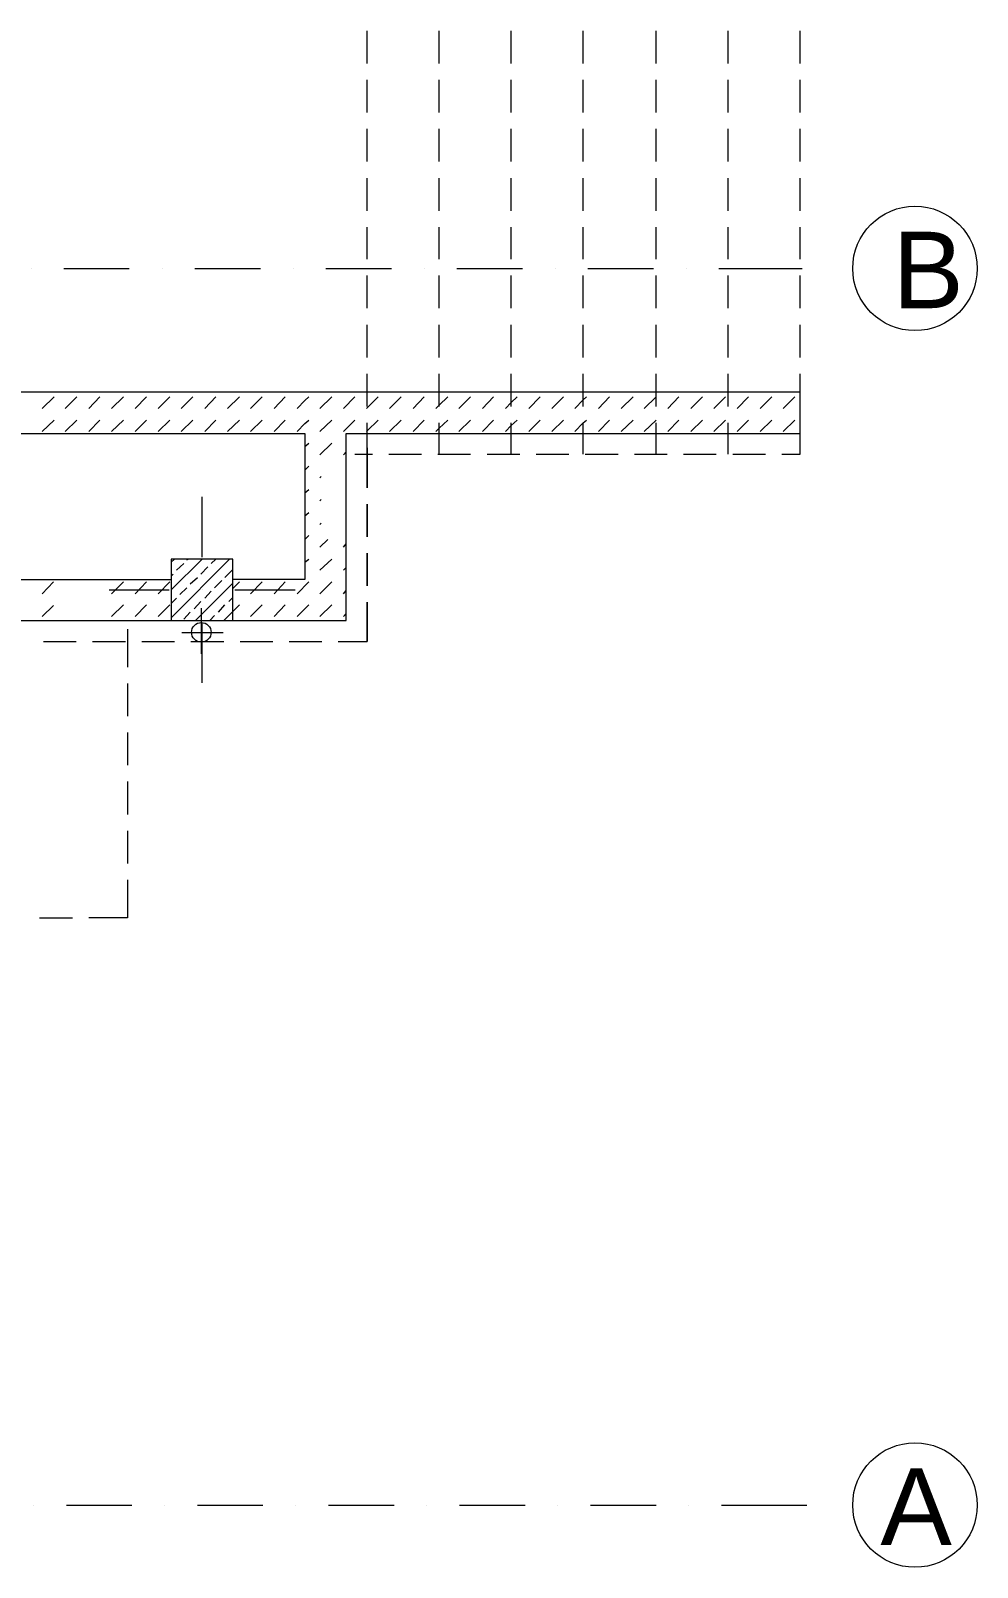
# Model space of a CAD drawing. Header units: millimetres. Extents: x 440 to 72591, y -28954 to 25941.
# Drawn here: x 27721 to 32309, y 6906 to 14358 of the extents above; entities that cross this region are included whole.
import ezdxf

# ---------------------------------------------------------------- set-up
doc = ezdxf.new("R2010")
doc.units = ezdxf.units.MM
doc.layers.add('podkład', color=7, linetype='Continuous')
doc.styles.get("Standard").update_dxf_attribs({"font": 'arial.ttf'})

msp = doc.modelspace()

# ---------------------------------------------------------------- linework, layer by layer
at = {"layer": 'podkład', "color": 4, "lineweight": 5, "transparency": 33554572}
for points in [[(29351.6, 14199.6), (29351.6, 14358.3)], [(29700.9, 14199.6), (29700.9, 14358.3)], [(30050.1, 14199.6), (30050.1, 14358.3)], [(30399.4, 14199.6), (30399.4, 14358.3)], [(30751.8, 14199.6), (30751.8, 14358.3)], [(31101.1, 14199.6), (31101.1, 14358.3)], [(31450.4, 14199.6), (31450.4, 14358.3)], [(29351.6, 13961.4), (29351.6, 14120.2)], [(29700.9, 13961.4), (29700.9, 14120.2)], [(30050.1, 13961.4), (30050.1, 14120.2)], [(30399.4, 13961.4), (30399.4, 14120.2)], [(30751.8, 13961.4), (30751.8, 14120.2)], [(31101.1, 13961.4), (31101.1, 14120.2)], [(31450.4, 13961.4), (31450.4, 14120.2)], [(29351.6, 13723.3), (29351.6, 13882.1)], [(29700.9, 13723.3), (29700.9, 13882.1)], [(30050.1, 13723.3), (30050.1, 13882.1)], [(30399.4, 13723.3), (30399.4, 13882.1)], [(30751.8, 13723.3), (30751.8, 13882.1)], [(31101.1, 13723.3), (31101.1, 13882.1)], [(31450.4, 13723.3), (31450.4, 13882.1)], [(29351.6, 13485.2), (29351.6, 13643.9)], [(29700.9, 13485.2), (29700.9, 13643.9)], [(30050.1, 13485.2), (30050.1, 13643.9)], [(30399.4, 13485.2), (30399.4, 13643.9)], [(30751.8, 13485.2), (30751.8, 13643.9)], [(31101.1, 13485.2), (31101.1, 13643.9)], [(31450.4, 13485.2), (31450.4, 13643.9)], [(29351.6, 13250.2), (29351.6, 13405.8)], [(29700.9, 13250.2), (29700.9, 13405.8)], [(30050.1, 13250.2), (30050.1, 13405.8)], [(30399.4, 13250.2), (30399.4, 13405.8)], [(30751.8, 13250.2), (30751.8, 13405.8)], [(31101.1, 13250.2), (31101.1, 13405.8)], [(31450.4, 13250.2), (31450.4, 13405.8)], [(29351.6, 13012.1), (29351.6, 13170.8)], [(29700.9, 13012.1), (29700.9, 13170.8)], [(30050.1, 13012.1), (30050.1, 13170.8)], [(30399.4, 13012.1), (30399.4, 13170.8)], [(30751.8, 13012.1), (30751.8, 13170.8)], [(31101.1, 13012.1), (31101.1, 13170.8)], [(31450.4, 13012.1), (31450.4, 13170.8)], [(29351.6, 12774), (29351.6, 12932.7)], [(29700.9, 12774), (29700.9, 12932.7)], [(30050.1, 12774), (30050.1, 12932.7)], [(30399.4, 12774), (30399.4, 12932.7)], [(30751.8, 12774), (30751.8, 12932.7)], [(31101.1, 12774), (31101.1, 12932.7)], [(31450.4, 12774), (31450.4, 12932.7)], [(29351.6, 12535.8), (29351.6, 12694.6)], [(29700.9, 12535.8), (29700.9, 12694.6)], [(30050.1, 12535.8), (30050.1, 12694.6)], [(30399.4, 12535.8), (30399.4, 12694.6)], [(30751.8, 12535.8), (30751.8, 12694.6)], [(31101.1, 12535.8), (31101.1, 12694.6)], [(31450.4, 12535.8), (31450.4, 12694.6)], [(29351.6, 12304), (29351.6, 12456.4)], [(29700.9, 12304), (29700.9, 12456.4)], [(30050.1, 12304), (30050.1, 12456.4)], [(30399.4, 12304), (30399.4, 12456.4)], [(30751.8, 12304), (30751.8, 12456.4)], [(31101.1, 12304), (31101.1, 12456.4)], [(31361.4, 12304), (31450.4, 12304), (31450.4, 12456.4)], [(29291.3, 12304), (29377, 12304)], [(29456.4, 12304), (29615.1, 12304)], [(29694.5, 12304), (29853.3, 12304)], [(29932.7, 12304), (30091.4, 12304)], [(30170.8, 12304), (30329.5, 12304)], [(30408.9, 12304), (30567.7, 12304)], [(30647.1, 12304), (30805.8, 12304)], [(30885.2, 12304), (31043.9, 12304)], [(31123.3, 12304), (31282.1, 12304)], [(29211.9, 11396), (29351.6, 11396), (29351.6, 11586.5), (29351.6, 11396)], [(28189.5, 11456.3), (28189.5, 11272.1)], [(27783.1, 11396), (27941.9, 11396)], [(28021.2, 11396), (28180, 11396)], [(28259.4, 11396), (28418.1, 11396)], [(28497.5, 11396), (28656.3, 11396)], [(28735.6, 11396), (28894.4, 11396)], [(28973.8, 11396), (29132.5, 11396)], [(28189.5, 11192.8), (28189.5, 11034)], [(28189.5, 10954.6), (28189.5, 10795.9)], [(28189.5, 10716.5), (28189.5, 10557.7)], [(28189.5, 10478.4), (28189.5, 10319.6)], [(28189.5, 10240.2), (28189.5, 10056.1), (28002.2, 10056.1)], [(27764.1, 10056.1), (27922.8, 10056.1)]]:
    msp.add_lwpolyline(points, dxfattribs=at)
at = {"layer": 'podkład', "color": 6, "lineweight": 5, "transparency": 33554572}
for points in [[(27722.8, 13205.8), (27722.8, 13205.8)], [(27881.5, 13205.8), (28199, 13205.8)], [(28357.8, 13205.8), (28357.8, 13205.8)], [(28516.6, 13205.8), (28834.1, 13205.8)], [(28992.8, 13205.8), (28992.8, 13205.8)], [(29151.6, 13205.8), (29469.1, 13205.8)], [(29627.8, 13205.8), (29627.8, 13205.8)], [(29786.6, 13205.8), (30104.1, 13205.8)], [(30262.9, 13205.8), (30262.9, 13205.8)], [(30421.6, 13205.8), (30739.1, 13205.8)], [(30897.9, 13205.8), (30897.9, 13205.8)], [(31056.6, 13205.8), (31459.9, 13205.8)], [(28551.5, 11805.6), (28551.5, 12097.7)], [(28100.6, 11646.8), (28392.7, 11646.8)], [(28551.5, 11646.8), (28551.5, 11646.8)], [(28551.5, 11646.8), (28551.5, 11646.8)], [(28710.2, 11646.8), (29002.3, 11646.8)], [(28551.5, 11195.9), (28551.5, 11488)], [(27735.5, 7208), (27735.5, 7208)], [(27894.2, 7208), (28211.7, 7208)], [(28370.5, 7208), (28370.5, 7208)], [(28529.3, 7208), (28846.8, 7208)], [(29005.5, 7208), (29005.5, 7208)], [(29164.3, 7208), (29481.8, 7208)], [(29640.5, 7208), (29640.5, 7208)], [(29799.3, 7208), (30116.8, 7208)], [(30275.6, 7208), (30275.6, 7208)], [(30434.3, 7208), (30751.8, 7208)], [(30910.6, 7208), (30910.6, 7208)], [(31069.3, 7208), (31482.1, 7208)]]:
    msp.add_lwpolyline(points, dxfattribs=at)
at = {"layer": 'podkład', "color": 1, "lineweight": 5, "transparency": 33554572}
for points in [[(26779.8, 11497.6), (29250, 11497.6), (29250, 12405.6), (31450.4, 12405.6), (31450.4, 12605.7), (26779.8, 12605.7)], [(26779.8, 12405.6), (29050, 12405.6), (29050, 11697.6), (28700.7, 11697.6)], [(26779.8, 11697.6), (28402.3, 11697.6)]]:
    msp.add_lwpolyline(points, dxfattribs=at)
at = {"layer": 'podkład', "color": 8, "lineweight": 5, "true_color": 0x808080, "transparency": 33554572}
for points in [[(27776.8, 12526.3), (27833.9, 12583.5)], [(27887.9, 12526.3), (27945, 12583.5)], [(28002.2, 12526.3), (28056.2, 12583.5)], [(28113.3, 12526.3), (28170.5, 12583.5)], [(28227.6, 12526.3), (28281.6, 12583.5)], [(28338.8, 12526.3), (28395.9, 12583.5)], [(28449.9, 12526.3), (28507, 12583.5)], [(28564.2, 12526.3), (28618.2, 12583.5)], [(28675.3, 12526.3), (28732.5, 12583.5)], [(28786.4, 12526.3), (28843.6, 12583.5)], [(28900.7, 12526.3), (28954.7, 12583.5)], [(29011.9, 12526.3), (29050, 12564.4), (29069, 12583.5)], [(29123, 12526.3), (29180.2, 12583.5)], [(29237.3, 12526.3), (29291.3, 12583.5)], [(29348.4, 12526.3), (29351.6, 12529.5), (29405.6, 12583.5)], [(29459.6, 12526.3), (29516.7, 12583.5)], [(29573.9, 12526.3), (29627.8, 12583.5)], [(29685, 12526.3), (29700.9, 12542.2), (29742.1, 12583.5)], [(29796.1, 12526.3), (29853.3, 12583.5)], [(29910.4, 12526.3), (29964.4, 12583.5)], [(30021.6, 12526.3), (30050.1, 12554.9), (30078.7, 12583.5)], [(30135.9, 12526.3), (30189.8, 12583.5)], [(30247, 12526.3), (30304.1, 12583.5)], [(30358.1, 12526.3), (30399.4, 12567.6), (30415.3, 12583.5)], [(30472.4, 12526.3), (30526.4, 12583.5)], [(30583.5, 12526.3), (30640.7, 12583.5)], [(30694.7, 12526.3), (30751.8, 12583.5)], [(30809, 12526.3), (30863, 12583.5)], [(30920.1, 12526.3), (30977.3, 12583.5)], [(31031.2, 12526.3), (31088.4, 12583.5)], [(31145.5, 12526.3), (31199.5, 12583.5)], [(31256.7, 12526.3), (31313.8, 12583.5)], [(31367.8, 12526.3), (31425, 12583.5)], [(27776.8, 12415.2), (27833.9, 12469.1)], [(27887.9, 12415.2), (27945, 12469.1)], [(28002.2, 12415.2), (28056.2, 12469.1)], [(28113.3, 12415.2), (28170.5, 12469.1)], [(28227.6, 12415.2), (28281.6, 12469.1)], [(28338.8, 12415.2), (28395.9, 12469.1)], [(28449.9, 12415.2), (28507, 12469.1)], [(28564.2, 12415.2), (28618.2, 12469.1)], [(28675.3, 12415.2), (28732.5, 12469.1)], [(28786.4, 12415.2), (28843.6, 12469.1)], [(28900.7, 12415.2), (28954.7, 12469.1)], [(29011.9, 12415.2), (29050, 12453.3), (29069, 12469.1)], [(29123, 12415.2), (29180.2, 12469.1)], [(29237.3, 12415.2), (29291.3, 12469.1)], [(29348.4, 12415.2), (29351.6, 12418.3), (29405.6, 12469.1)], [(29459.6, 12415.2), (29516.7, 12469.1)], [(29573.9, 12415.2), (29627.8, 12469.1)], [(29685, 12415.2), (29700.9, 12431), (29742.1, 12469.1)], [(29796.1, 12415.2), (29853.3, 12469.1)], [(29910.4, 12415.2), (29964.4, 12469.1)], [(30021.6, 12415.2), (30050.1, 12443.7), (30078.7, 12469.1)], [(30135.9, 12415.2), (30189.8, 12469.1)], [(30247, 12415.2), (30304.1, 12469.1)], [(30358.1, 12415.2), (30399.4, 12456.4), (30415.3, 12469.1)], [(30472.4, 12415.2), (30526.4, 12469.1)], [(30583.5, 12415.2), (30640.7, 12469.1)], [(30694.7, 12415.2), (30751.8, 12469.1)], [(30809, 12415.2), (30863, 12469.1)], [(30920.1, 12415.2), (30977.3, 12469.1)], [(31031.2, 12415.2), (31088.4, 12469.1)], [(31145.5, 12415.2), (31199.5, 12469.1)], [(31256.7, 12415.2), (31313.8, 12469.1)], [(31367.8, 12415.2), (31425, 12469.1)], [(29050, 12342.1), (29069, 12358)], [(29123, 12300.9), (29180.2, 12358)], [(29237.3, 12300.9), (29250, 12316.7)], [(29050, 12227.8), (29069, 12246.9)], [(29123, 12189.7), (29129.4, 12196.1)], [(29050, 12116.7), (29069, 12132.6)], [(29123, 12078.6), (29129.4, 12085)], [(29050, 12005.6), (29069, 12021.5)], [(29123, 11964.3), (29129.4, 11970.7)], [(29050, 11891.3), (29069, 11910.3)], [(29123, 11853.2), (29161.1, 11891.3)], [(29237.3, 11853.2), (29250, 11869.1)], [(28402.3, 11780.2), (28418.1, 11796)], [(28402.3, 11646.8), (28551.5, 11796)], [(28402.3, 11510.3), (28684.8, 11796)], [(28478.5, 11792.9), (28484.8, 11796)], [(28595.9, 11773.8), (28618.2, 11796)], [(29050, 11780.2), (29069, 11796)], [(29123, 11742.1), (29180.2, 11796)], [(28402.3, 11713.5), (28411.8, 11723)], [(28427.7, 11742.1), (28462.6, 11773.8)], [(28494.3, 11675.4), (28529.3, 11707.1)], [(28545.1, 11723), (28580.1, 11757.9)], [(28662.6, 11707.1), (28697.5, 11742.1)], [(29237.3, 11742.1), (29250, 11754.8)], [(27776.8, 11627.7), (27830.7, 11684.9)], [(28113.3, 11627.7), (28170.5, 11684.9)], [(28227.6, 11627.7), (28281.6, 11684.9)], [(28338.8, 11627.7), (28395.9, 11684.9)], [(28443.5, 11624.6), (28478.5, 11656.3)], [(28519.7, 11497.6), (28700.7, 11678.5)], [(28564.2, 11605.5), (28595.9, 11640.4)], [(28611.8, 11656.3), (28646.7, 11691.2)], [(28700.7, 11653.1), (28732.5, 11684.9)], [(28786.4, 11627.7), (28843.6, 11684.9)], [(28900.7, 11627.7), (28954.7, 11684.9)], [(29011.9, 11627.7), (29069, 11684.9)], [(29123, 11627.7), (29180.2, 11684.9)], [(29237.3, 11627.7), (29250, 11643.6)], [(27776.8, 11516.6), (27830.7, 11570.6)], [(28113.3, 11516.6), (28170.5, 11573.8)], [(28227.6, 11516.6), (28281.6, 11573.8)], [(28338.8, 11516.6), (28395.9, 11573.8)], [(28402.3, 11580.1), (28427.7, 11605.5)], [(28513.4, 11554.7), (28545.1, 11589.6)], [(28630.9, 11538.8), (28662.6, 11573.8)], [(28656.3, 11497.6), (28700.7, 11542), (28732.5, 11573.8)], [(28681.7, 11589.6), (28700.7, 11608.7)], [(28786.4, 11516.6), (28843.6, 11573.8)], [(28900.7, 11516.6), (28954.7, 11573.8)], [(29011.9, 11516.6), (29069, 11573.8)], [(29123, 11516.6), (29180.2, 11573.8)], [(28462.6, 11503.9), (28494.3, 11538.8)], [(28589.6, 11497.6), (28611.8, 11523)], [(29237.3, 11516.6), (29250, 11532.5)]]:
    msp.add_lwpolyline(points, dxfattribs=at)
at = {"layer": 'podkład', "color": 4, "lineweight": 5, "transparency": 33554572}
for points in [[(29351.6, 12335.8), (29351.6, 12142.1)], [(29351.6, 12062.7), (29351.6, 11904)], [(29351.6, 11824.6), (29351.6, 11665.8)]]:
    msp.add_lwpolyline(points, close=True, dxfattribs=at)
at = {"layer": 'podkład', "color": 1, "lineweight": 5, "transparency": 33554572}
msp.add_lwpolyline([(28402.3, 11497.6), (28700.7, 11497.6), (28700.7, 11796), (28402.3, 11796)], close=True, dxfattribs=at)
at = {"layer": 'podkład', "color": 7, "lineweight": 5, "transparency": 33554572}
for points in [[(28548.3, 11335.6), (28548.3, 11557.9)], [(28453.1, 11440.4), (28653.1, 11440.4)]]:
    msp.add_lwpolyline(points, dxfattribs=at)
for centre, radius in [((32006.9, 13205.7), 301.8), ((28547.9, 11440.5), 47.5), ((32006.9, 7207.9), 301.8)]:
    msp.add_circle(centre, radius, dxfattribs=at)

# ---------------------------------------------------------------- texts
at = {"layer": 'podkład', "lineweight": 5, "transparency": 33554572, "char_height": 371.1, "attachment_point": 1}
for s, insert in [('B', (31897.6, 13383.7)), ('A', (31839.5, 7385.9))]:
    msp.add_mtext_dynamic_manual_height_columns(s, width=331.49, gutter_width=11.6, heights=[0], dxfattribs=dict(at, insert=insert))

doc.saveas('drawing.dxf')
